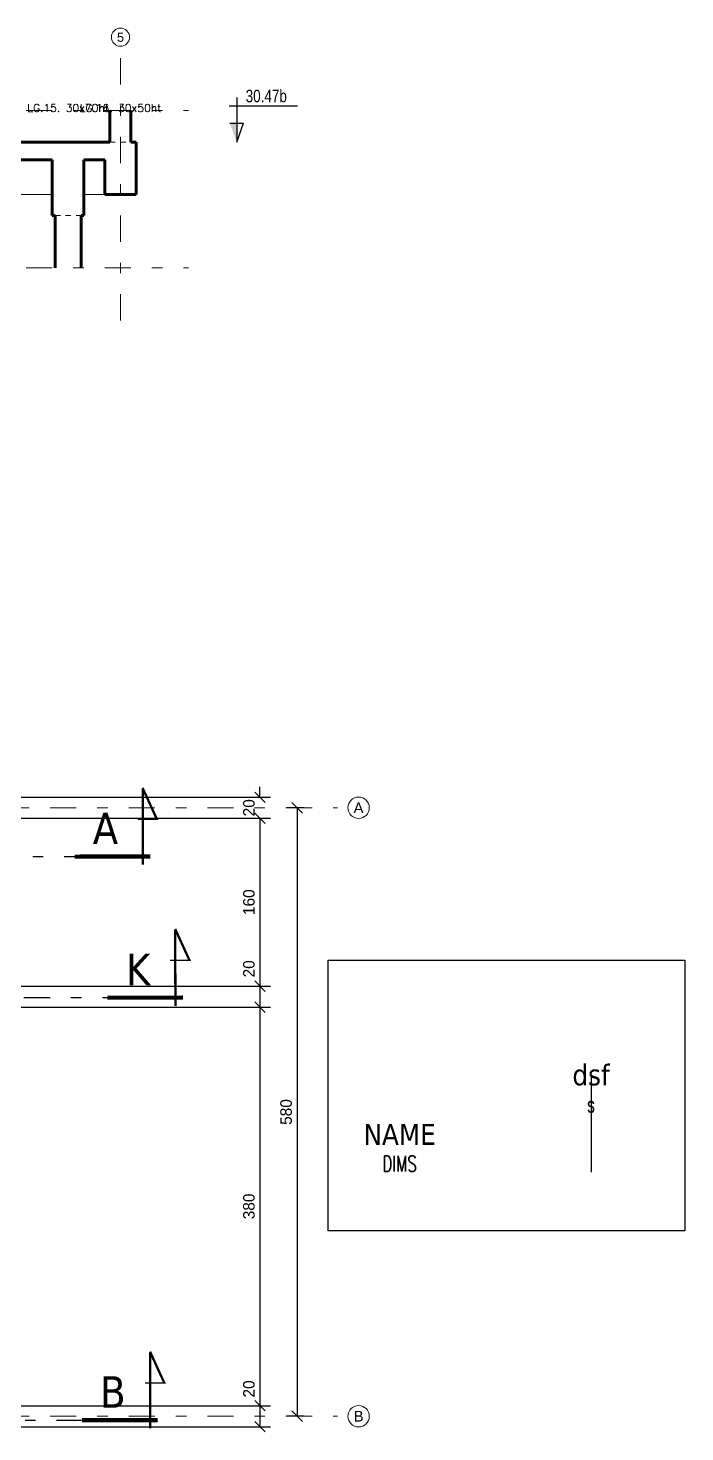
# Model space of a CAD drawing. Header units: centimetres. Extents: x -4069 to 1403, y -6242 to 452.
# Drawn here: x -1285 to -658, y -994 to 344 of the extents above; entities that cross this region are included whole.
import ezdxf
from ezdxf.enums import TextEntityAlignment as Align

# ---------------------------------------------------------------- set-up
doc = ezdxf.new("R2010")
doc.units = ezdxf.units.CM
doc.header["$LTSCALE"] = 100
doc.linetypes.add('GrDotted', pattern=[0.4, 0.1, -0.1, 0.1, -0.1])
doc.linetypes.add('GrFeatureAxis', pattern=[0.85, 0.25, -0.2, 0.1, -0.2, 0.1])
for name, color, linetype in [('COTATION', 1, 'Continuous'), ('farges. Bottom view 4 - Souterain', 7, 'Continuous'), ('farges. Coupe A-A', 7, 'Continuous'), ('K_SYM_M_farges_Bottom view 4 - Souterain Coupe A-A Coupe B-B Coupe C-C Coupe D-D Coupe E-E Coupe F-F Coupe G-G Coupe H-H Coupe K-K', 7, 'Continuous'), ('STR_TXT', 102, 'Continuous')]:
    doc.layers.add(name, color=color, linetype=linetype)
doc.styles.add('EPAIS', font='TAHOMA.TTF')
doc.styles.add('FIN', font='romans.shx')
doc.styles.add('GrGrid', font='ARIAL.TTF', dxfattribs={"height": 17})
doc.dimstyles.new('BRUNO-502', dxfattribs={"dimtxt": 11, "dimasz": 10, "dimexe": 10, "dimexo": 5, "dimgap": 5, "dimtad": 1, "dimdec": 0, "dimzin": 0, "dimdsep": 46, "dimtxsty": 'Standard', "dimblk": 'OBLIQUE', "dimcen": 0, "dimclrt": 7, "dimadec": 0, "dimazin": 0, "dimtfac": 1, "dimtdec": 0, "dimtix": 1, "dimtofl": 0, "dimtmove": 0, "dimatfit": 3, "dimldrblk": 'OBLIQUE', "dimfxl": 0, "dimtolj": 1, "dimtzin": 0, "dimarcsym": 0})

# ---------------------------------------------------------------- blocks, each defined once
blk = doc.blocks.new('_OBLIQUE')
at = {"color": 0, "linetype": 'ByBlock'}
blk.add_line((-0.5, -0.5), (0.5, 0.5), dxfattribs=at)
blk = doc.blocks.new('*D61')
at = {"layer": 'COTATION', "color": 0, "lineweight": -2}
for p, q in [((-1021.5, -398.9), (-1038.2, -398.9)), ((-1028.2, -398.9), (-1028.2, -978.9)), ((-1021.5, -978.9), (-1038.2, -978.9))]:
    blk.add_line(p, q, dxfattribs=at)
at = {"layer": 'DEFPOINTS', "color": 0}
for p in [(-1016.5, -398.9), (-1028.2, -978.9), (-1016.5, -978.9)]:
    blk.add_point(p, dxfattribs=at)
at = {"layer": 'COTATION', "color": 0, "lineweight": -2, "xscale": 10, "yscale": 10, "zscale": 10}
for p, rotation in [((-1028.2, -398.9), 90), ((-1028.2, -978.9), 270)]:
    blk.add_blockref('_OBLIQUE', p, dxfattribs=dict(at, rotation=rotation))
at = {"layer": 'COTATION', "color": 7, "insert": (-1038.7, -688.9), "char_height": 11, "attachment_point": 5, "rotation": 90}
blk.add_mtext('\\A1;580', dxfattribs=at)
blk = doc.blocks.new('*D62')
at = {"layer": 'COTATION', "color": 0, "lineweight": -2}
for p, q in [((-1063.7, -388.9), (-1063.7, -378.9)), ((-1348.9, -388.9), (-1053.7, -388.9)), ((-1348.9, -408.9), (-1053.7, -408.9)), ((-1063.7, -408.9), (-1063.7, -418.9))]:
    blk.add_line(p, q, dxfattribs=at)
at = {"layer": 'DEFPOINTS', "color": 0}
for p in [(-1353.9, -388.9), (-1353.9, -408.9), (-1063.7, -408.9)]:
    blk.add_point(p, dxfattribs=at)
at = {"layer": 'COTATION', "color": 0, "lineweight": -2, "xscale": 10, "yscale": 10, "zscale": 10}
for p, rotation in [((-1063.7, -388.9), 270), ((-1063.7, -408.9), 90)]:
    blk.add_blockref('_OBLIQUE', p, dxfattribs=dict(at, rotation=rotation))
at = {"layer": 'COTATION', "color": 7, "insert": (-1074.2, -398.9), "char_height": 11, "attachment_point": 5, "rotation": 90}
blk.add_mtext('\\A1;20', dxfattribs=at)
blk = doc.blocks.new('*D63')
at = {"layer": 'COTATION', "color": 0, "lineweight": -2}
for p, q in [((-1348.9, -408.9), (-1053.7, -408.9)), ((-1063.7, -408.9), (-1063.7, -568.9)), ((-1348.9, -568.9), (-1053.7, -568.9))]:
    blk.add_line(p, q, dxfattribs=at)
at = {"layer": 'DEFPOINTS', "color": 0}
for p in [(-1353.9, -408.9), (-1353.9, -568.9), (-1063.7, -568.9)]:
    blk.add_point(p, dxfattribs=at)
at = {"layer": 'COTATION', "color": 0, "lineweight": -2, "xscale": 10, "yscale": 10, "zscale": 10}
for p, rotation in [((-1063.7, -408.9), 90), ((-1063.7, -568.9), 270)]:
    blk.add_blockref('_OBLIQUE', p, dxfattribs=dict(at, rotation=rotation))
at = {"layer": 'COTATION', "color": 7, "insert": (-1074.2, -488.9), "char_height": 11, "attachment_point": 5, "rotation": 90}
blk.add_mtext('\\A1;160', dxfattribs=at)
blk = doc.blocks.new('*D64')
at = {"layer": 'COTATION', "color": 0, "lineweight": -2}
for p, q in [((-1348.9, -568.9), (-1053.7, -568.9)), ((-1063.7, -568.9), (-1063.7, -588.9)), ((-1348.9, -588.9), (-1053.7, -588.9))]:
    blk.add_line(p, q, dxfattribs=at)
at = {"layer": 'DEFPOINTS', "color": 0}
for p in [(-1353.9, -568.9), (-1353.9, -588.9), (-1063.7, -588.9)]:
    blk.add_point(p, dxfattribs=at)
at = {"layer": 'COTATION', "color": 0, "lineweight": -2, "xscale": 10, "yscale": 10, "zscale": 10}
for p, rotation in [((-1063.7, -568.9), 90), ((-1063.7, -588.9), 270)]:
    blk.add_blockref('_OBLIQUE', p, dxfattribs=dict(at, rotation=rotation))
at = {"layer": 'COTATION', "color": 7, "insert": (-1074.2, -552.4), "char_height": 11, "attachment_point": 5, "rotation": 90}
blk.add_mtext('\\A1;20', dxfattribs=at)
blk = doc.blocks.new('*D65')
at = {"layer": 'COTATION', "color": 0, "lineweight": -2}
for p, q in [((-1348.9, -588.9), (-1053.7, -588.9)), ((-1063.7, -588.9), (-1063.7, -968.9)), ((-1348.9, -968.9), (-1053.7, -968.9))]:
    blk.add_line(p, q, dxfattribs=at)
at = {"layer": 'DEFPOINTS', "color": 0}
for p in [(-1353.9, -588.9), (-1353.9, -968.9), (-1063.7, -968.9)]:
    blk.add_point(p, dxfattribs=at)
at = {"layer": 'COTATION', "color": 0, "lineweight": -2, "xscale": 10, "yscale": 10, "zscale": 10}
for p, rotation in [((-1063.7, -588.9), 90), ((-1063.7, -968.9), 270)]:
    blk.add_blockref('_OBLIQUE', p, dxfattribs=dict(at, rotation=rotation))
at = {"layer": 'COTATION', "color": 7, "insert": (-1074.2, -778.9), "char_height": 11, "attachment_point": 5, "rotation": 90}
blk.add_mtext('\\A1;380', dxfattribs=at)
blk = doc.blocks.new('*D66')
at = {"layer": 'COTATION', "color": 0, "lineweight": -2}
for p, q in [((-1348.9, -968.9), (-1053.7, -968.9)), ((-1063.7, -968.9), (-1063.7, -988.9)), ((-1348.9, -988.9), (-1053.7, -988.9))]:
    blk.add_line(p, q, dxfattribs=at)
at = {"layer": 'DEFPOINTS', "color": 0}
for p in [(-1353.9, -968.9), (-1353.9, -988.9), (-1063.7, -988.9)]:
    blk.add_point(p, dxfattribs=at)
at = {"layer": 'COTATION', "color": 0, "lineweight": -2, "xscale": 10, "yscale": 10, "zscale": 10}
for p, rotation in [((-1063.7, -968.9), 90), ((-1063.7, -988.9), 270)]:
    blk.add_blockref('_OBLIQUE', p, dxfattribs=dict(at, rotation=rotation))
at = {"layer": 'COTATION', "color": 7, "insert": (-1074.2, -952.9), "char_height": 11, "attachment_point": 5, "rotation": 90}
blk.add_mtext('\\A1;20', dxfattribs=at)
blk = doc.blocks.new('label')
at = {"layer": 'STR_TXT', "style": 'EPAIS'}
blk.add_attdef('NAME', text='', height=20, dxfattribs=at).set_placement((0, 0), align=Align.MIDDLE_CENTER)
at = {"layer": 'STR_TXT', "style": 'FIN', "width": 0.7}
blk.add_attdef('DIMS', text='', height=15, dxfattribs=at).set_placement((0, -40), align=Align.BOTTOM_CENTER)

msp = doc.modelspace()

# ---------------------------------------------------------------- linework, layer by layer
at = {"layer": 'farges. Bottom view 4 - Souterain', "color": 251, "linetype": 'GrFeatureAxis', "lineweight": 18}
for p, q in [((-4038.9, -398.9), (-989.6, -398.9)), ((-4038.9, -978.9), (-989.6, -978.9))]:
    msp.add_line(p, q, dxfattribs=at)
at = {"layer": 'farges. Bottom view 4 - Souterain', "color": 7, "linetype": 'GrFeatureAxis', "lineweight": -3}
for points in [[(-3575.4, -445.4), (-1197.6, -445.4)], [(-1814, -579.8), (-1144.4, -579.8)], [(-4032.7, -982.7), (-1168.4, -982.7)]]:
    msp.add_lwpolyline(points, dxfattribs=at)
at = {"layer": 'farges. Bottom view 4 - Souterain', "color": 6, "linetype": 'Continuous', "lineweight": 18}
for centre, major_axis, start_param, end_param in [((-969.6, -398.9), (7.21, 7.21), 5.497787, 11.780972), ((-969.6, -978.9), (-7.21, 7.21), 3.926991, 10.210176)]:
    msp.add_ellipse(centre, major_axis=major_axis, ratio=1, start_param=start_param, end_param=end_param, dxfattribs=at)
at = {"layer": 'farges. Coupe A-A', "color": 251, "linetype": 'GrFeatureAxis', "lineweight": 18}
msp.add_line((-1196.8, 65.7), (-1196.8, 315.7), dxfattribs=at)
at = {"layer": 'farges. Coupe A-A', "color": 9, "linetype": 'GrFeatureAxis', "lineweight": 20}
for p, q in [((-3236.8, 265.7), (-1131.8, 265.7)), ((-3236.8, 115.7), (-1131.8, 115.7))]:
    msp.add_line(p, q, dxfattribs=at)
at = {"layer": 'farges. Coupe A-A', "color": 5, "linetype": 'Continuous', "lineweight": 60}
for p, q in [((-1206.8, 265.7), (-1206.8, 235.7)), ((-1186.8, 235.7), (-1186.8, 265.7))]:
    msp.add_line(p, q, dxfattribs=at)
at = {"layer": 'farges. Coupe A-A', "color": 2, "linetype": 'Continuous', "lineweight": 60}
for p, q in [((-1261.8, 235.7), (-1486.9, 235.7)), ((-1211.8, 235.7), (-1231.8, 235.7)), ((-1486.9, 218.7), (-1261.8, 218.7)), ((-1231.8, 218.7), (-1211.8, 218.7))]:
    msp.add_line(p, q, dxfattribs=at)
at = {"layer": 'farges. Coupe A-A', "color": 102, "linetype": 'Continuous', "lineweight": 60}
for p, q in [((-1231.8, 235.7), (-1261.8, 235.7)), ((-1206.8, 235.7), (-1211.8, 235.7)), ((-1181.8, 235.7), (-1186.8, 235.7)), ((-1181.8, 185.7), (-1181.8, 235.7)), ((-1261.8, 218.7), (-1261.8, 165.7)), ((-1231.8, 165.7), (-1231.8, 218.7)), ((-1211.8, 218.7), (-1211.8, 185.7)), ((-1211.8, 185.7), (-1181.8, 185.7)), ((-1261.8, 165.7), (-1259.1, 165.7)), ((-1234.4, 165.7), (-1231.8, 165.7))]:
    msp.add_line(p, q, dxfattribs=at)
at = {"layer": 'farges. Coupe A-A', "color": 5, "linetype": 'GrDotted', "lineweight": 20, "ltscale": 0.5}
msp.add_line((-1206.8, 235.7), (-1186.8, 235.7), dxfattribs=at)
at = {"layer": 'farges. Coupe A-A', "color": 102, "linetype": 'Continuous', "lineweight": 20}
for p, q in [((-1486.9, 185.7), (-1261.8, 185.7)), ((-1231.8, 185.7), (-1211.8, 185.7))]:
    msp.add_line(p, q, dxfattribs=at)
at = {"layer": 'farges. Coupe A-A', "color": 6, "linetype": 'Continuous', "lineweight": 20}
msp.add_line((-1259.3, 165.7), (-1259.3, 115.7), dxfattribs=at)
at = {"layer": 'farges. Coupe A-A', "color": 6, "linetype": 'Continuous', "lineweight": 60}
for p, q in [((-1259.1, 165.7), (-1259.1, 115.7)), ((-1234.4, 115.7), (-1234.4, 165.7))]:
    msp.add_line(p, q, dxfattribs=at)
at = {"layer": 'farges. Coupe A-A', "color": 9, "linetype": 'GrDotted', "lineweight": 15, "ltscale": 0.5}
msp.add_line((-1259.1, 165.7), (-1234.4, 165.7), dxfattribs=at)
at = {"layer": 'farges. Coupe A-A', "color": 6, "linetype": 'Continuous', "lineweight": 18}
msp.add_ellipse((-1196.8, 335.7), major_axis=(6.14, 6.14), ratio=1, start_param=5.497787, end_param=11.780972, dxfattribs=at)
at = {"layer": 'STR_TXT'}
for p, q in [((-1093.1, 270.1), (-1027.9, 270.1)), ((-1085.9, 278.2), (-1085.9, 235.7)), ((-1092.5, 253.7), (-1079.3, 253.7)), ((-1085.9, 235.7), (-1079.3, 253.7))]:
    msp.add_line(p, q, dxfattribs=at)
at = {"layer": 'STR_TXT', "color": 4}
for points in [[(-1175.7, -379.9, 2.24, 2.24, 0), (-1162, -409.9, 1.12, 1.12, 0), (-1180.5, -409.9, 1.12, 1.12, 0)], [(-1144.6, -514.4, 2.24, 2.24, 0), (-1130.9, -544.4, 1.12, 1.12, 0), (-1149.4, -544.4, 1.12, 1.12, 0)], [(-1168.6, -917.3, 2.24, 2.24, 0), (-1154.9, -947.3, 1.12, 1.12, 0), (-1173.4, -947.3, 1.12, 1.12, 0)]]:
    msp.add_lwpolyline(points, format="xyseb", dxfattribs=at)
for points, const_width in [([(-1175.5, -453.2), (-1175.5, -381.1)], 2.24), ([(-1240.4, -445.4), (-1168.3, -445.3)], 3.92), ([(-1144.4, -587.7), (-1144.5, -515.6)], 2.24), ([(-1209.4, -579.9), (-1137.2, -579.8)], 3.92), ([(-1168.4, -990.5), (-1168.4, -918.5)], 2.24), ([(-1233.4, -982.7), (-1161.2, -982.7)], 3.92)]:
    msp.add_lwpolyline(points, dxfattribs=dict(at, const_width=const_width))
at = {"layer": 'STR_TXT'}
msp.add_lwpolyline([(-998.6, -544.3), (-658.2, -544.3), (-658.2, -802.2), (-998.6, -802.2)], close=True, dxfattribs=at)
msp.add_lwpolyline([(-747.8, -653.5), (-747.8, -746.3)], dxfattribs=at)
msp.add_solid([(-1085.9, 253.7), (-1085.9, 235.7), (-1092.5, 253.7), (-1090.7, 248.9)], dxfattribs=at)

# ---------------------------------------------------------------- block references
msp.add_blockref('label', (-747.8, -653.5), dxfattribs=at).add_auto_attribs({'NAME': 'dsf', 'DIMS': 's'})

# ---------------------------------------------------------------- texts
at = {"layer": 'farges. Bottom view 4 - Souterain', "color": 5, "linetype": 'Continuous', "lineweight": -3, "style": 'GrGrid'}
for s, p in [('A', (-974.4, -404)), ('B', (-974.3, -984))]:
    msp.add_text(s, height=10.2, dxfattribs=at).set_placement(p)
at = {"layer": 'farges. Coupe A-A', "color": 5, "linetype": 'Continuous', "lineweight": -3, "style": 'GrGrid'}
msp.add_text('5', height=8.69, dxfattribs=at).set_placement((-1200.1, 331.3))
at = {"layer": 'K_SYM_M_farges_Bottom view 4 - Souterain Coupe A-A Coupe B-B Coupe C-C Coupe D-D Coupe E-E Coupe F-F Coupe G-G Coupe H-H Coupe K-K', "color": 7, "linetype": 'Continuous', "lineweight": -3, "char_height": 7.5, "attachment_point": 5}
for s, insert in [('{\\Fsimplex.shx|c0|c0;LG.15. 30x70ht}', (-1246.8, 268.2)), ('{\\Fsimplex.shx|c0|c0;LG.16. 30x50ht}', (-1196.8, 268.2))]:
    msp.add_mtext(s, dxfattribs=dict(at, insert=insert))
at = {"layer": 'STR_TXT', "width": 0.8}
msp.add_text('30.47b', height=12, rotation=0.0001, dxfattribs=at).set_placement((-1077.3, 279.6), align=Align.MIDDLE_LEFT)
at = {"layer": 'STR_TXT', "color": 4, "style": 'EPAIS'}
for s, p in [('A', (-1211.1, -418.5, -1616.2)), ('K', (-1180, -553, -1616.2)), ('B', (-1204, -955.8, -1616.2))]:
    msp.add_text(s, height=30, dxfattribs=at).set_placement(p, align=Align.MIDDLE_CENTER)
at = {"layer": 'STR_TXT', "style": 'EPAIS'}
msp.add_attdef('NAME', text='', height=20, dxfattribs=at).set_placement((-930.4, -710.2), align=Align.MIDDLE_CENTER)
at = {"layer": 'STR_TXT', "style": 'FIN', "width": 0.7}
msp.add_attdef('DIMS', text='', height=15, dxfattribs=at).set_placement((-930.4, -750.2), align=Align.BOTTOM_CENTER)

# ---------------------------------------------------------------- dimensions: what is measured, and where the dimension line sits
at = {"layer": 'COTATION'}
for base, p1, p2, picture, middle in [((-1063.7, -408.9), (-1353.9, -388.9), (-1353.9, -408.9), '*D62', (-1074.2, -398.9)), ((-1028.2, -978.9), (-1016.5, -398.9), (-1016.5, -978.9), '*D61', (-1038.7, -688.9))]:
    dim = msp.add_linear_dim(base=base, p1=p1, p2=p2, angle=90, dimstyle='BRUNO-502', dxfattribs=at)
    dim.commit()
    dim.dimension.update_dxf_attribs({"geometry": picture, "text_midpoint": middle})
for base, p1, p2, picture, middle in [((-1063.7, -568.9), (-1353.9, -408.9), (-1353.9, -568.9), '*D63', (-1074.2, -488.9)), ((-1063.7, -968.9), (-1353.9, -588.9), (-1353.9, -968.9), '*D65', (-1074.2, -778.9))]:
    dim = msp.add_linear_dim(base=base, p1=p1, p2=p2, angle=90, dimstyle='BRUNO-502', override={"dimtmove": 1}, dxfattribs=at)
    dim.commit()
    dim.dimension.update_dxf_attribs({"geometry": picture, "text_midpoint": middle})
for base, p1, p2, picture, middle in [((-1063.7, -588.9), (-1353.9, -568.9), (-1353.9, -588.9), '*D64', (-1063.7, -552.4)), ((-1063.7, -988.9), (-1353.9, -968.9), (-1353.9, -988.9), '*D66', (-1063.7, -952.9))]:
    dim = msp.add_linear_dim(base=base, p1=p1, p2=p2, angle=90, dimstyle='BRUNO-502', override={"dimtmove": 1}, dxfattribs=at)
    dim.commit()
    dim.dimension.update_dxf_attribs({"geometry": picture, "text_midpoint": middle, "dimtype": 160})

doc.saveas('drawing.dxf')
